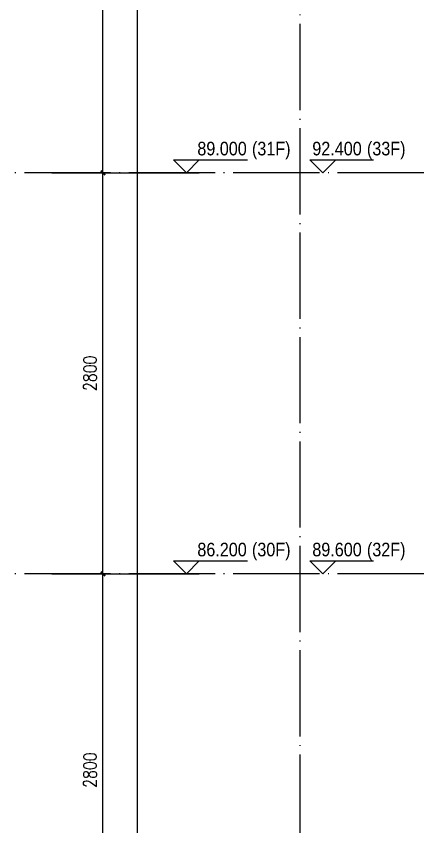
# Model space of a CAD drawing. Extents: x 718358 to 1668613, y -348838 to -159582.
# Drawn here: x 836374 to 838264, y -327083 to -323324 of the extents above; entities that cross this region are included whole.
import ezdxf

# ---------------------------------------------------------------- set-up
doc = ezdxf.new("R2010")
doc.units = 0
doc.header["$LTSCALE"] = 1000
doc.linetypes.add('DOTE', pattern=[2.42, 2, -0.2, 0.02, -0.2])
for name, color, linetype in [('建-尺寸', 73, 'Continuous'), ('建-标高', 3, 'Continuous'), ('建-轴网', 14, 'DOTE')]:
    doc.layers.add(name, color=color, linetype=linetype)
doc.styles.add('_TCH_DIM', font='gt单线西文.shx', dxfattribs={"width": 0.8, "bigfont": 'gt单线中文.shx'})
doc.styles.add('DIM_FONT', font='SIMPLEX.shx', dxfattribs={"width": 0.8, "bigfont": 'GBCBIG.shx'})
doc.dimstyles.new('DIMN20', dxfattribs={"dimscale": 0.2, "dimtxt": 300, "dimasz": 100, "dimexe": 250, "dimexo": 300, "dimgap": 150, "dimtad": 1, "dimdec": 0, "dimzin": 0, "dimdsep": 46, "dimtxsty": 'DIM_FONT', "dimblk": 'ARCHTICK', "dimcen": 0.09, "dimdle": 1, "dimclrt": 7, "dimazin": 2, "dimtfac": 1, "dimtdec": 0, "dimtix": 1, "dimtmove": 2, "dimatfit": 3, "dimldrblk": 'ARCHTICK', "dimfxl": 1, "dimtolj": 1, "dimtzin": 0, "dimarcsym": 0})

# ---------------------------------------------------------------- blocks, each defined once
blk = doc.blocks.new('_ArchTick')
at = {"color": 0, "linetype": 'ByBlock', "const_width": 0.4}
blk.add_lwpolyline([(-0.5, -0.5), (0.5, 0.5)], dxfattribs=at)
blk = doc.blocks.new('*D1290')
at = {"layer": 'Defpoints', "color": 0, "transparency": 16777216}
for p in [(836479.1, -325909.9), (836776.2, -325909.9), (836479.1, -327730.7)]:
    blk.add_point(p, dxfattribs=at)
at = {"layer": '建-尺寸', "color": 0, "lineweight": -2, "transparency": 16777216}
for p, q in [((836539.1, -325909.9), (836826.2, -325909.9)), ((836776.2, -327730.9), (836776.2, -325909.7)), ((836539.1, -327730.7), (836826.2, -327730.7))]:
    blk.add_line(p, q, dxfattribs=at)
at = {"layer": '建-尺寸', "color": 0, "lineweight": -2, "transparency": 16777216, "xscale": 20, "yscale": 20, "zscale": 20}
for p, rotation in [((836776.2, -325909.9), 90), ((836776.2, -327730.7), 270)]:
    blk.add_blockref('_ArchTick', p, dxfattribs=dict(at, rotation=rotation))
at = {"layer": '建-尺寸', "color": 7, "transparency": 16777216, "insert": (836716.2, -326820.3), "char_height": 60, "attachment_point": 5, "rotation": 90, "style": 'DIM_FONT'}
blk.add_mtext('\\A1;2800', dxfattribs=at)
blk = doc.blocks.new('*D1291')
at = {"layer": 'Defpoints', "color": 0, "transparency": 16777216}
for p in [(836479.1, -324050.5), (836776.2, -324050.5), (836479.1, -325909.9)]:
    blk.add_point(p, dxfattribs=at)
at = {"layer": '建-尺寸', "color": 0, "lineweight": -2, "transparency": 16777216}
for p, q in [((836539.1, -324050.5), (836826.2, -324050.5)), ((836776.2, -325910.1), (836776.2, -324050.3)), ((836539.1, -325909.9), (836826.2, -325909.9))]:
    blk.add_line(p, q, dxfattribs=at)
at = {"layer": '建-尺寸', "color": 0, "lineweight": -2, "transparency": 16777216, "xscale": 20, "yscale": 20, "zscale": 20}
for p, rotation in [((836776.2, -324050.5), 90), ((836776.2, -325909.9), 270)]:
    blk.add_blockref('_ArchTick', p, dxfattribs=dict(at, rotation=rotation))
at = {"layer": '建-尺寸', "color": 7, "transparency": 16777216, "insert": (836716.2, -324980.2), "char_height": 60, "attachment_point": 5, "rotation": 90, "style": 'DIM_FONT'}
blk.add_mtext('\\A1;2800', dxfattribs=at)
blk = doc.blocks.new('*D1292')
at = {"layer": 'Defpoints', "color": 0, "transparency": 16777216}
for p in [(836479.1, -322188), (836776.2, -322188), (836479.1, -324050.5)]:
    blk.add_point(p, dxfattribs=at)
at = {"layer": '建-尺寸', "color": 0, "lineweight": -2, "transparency": 16777216}
for p, q in [((836539.1, -322188), (836826.2, -322188)), ((836776.2, -324050.7), (836776.2, -322187.8)), ((836539.1, -324050.5), (836826.2, -324050.5))]:
    blk.add_line(p, q, dxfattribs=at)
at = {"layer": '建-尺寸', "color": 0, "lineweight": -2, "transparency": 16777216, "xscale": 20, "yscale": 20, "zscale": 20}
for p, rotation in [((836776.2, -322188), 90), ((836776.2, -324050.5), 270)]:
    blk.add_blockref('_ArchTick', p, dxfattribs=dict(at, rotation=rotation))
at = {"layer": '建-尺寸', "color": 7, "transparency": 16777216, "insert": (836716.2, -323119.3), "char_height": 60, "attachment_point": 5, "rotation": 90, "style": 'DIM_FONT'}
blk.add_mtext('\\A1;2800', dxfattribs=at)
blk = doc.blocks.new('*D1296')
at = {"layer": 'Defpoints', "color": 0, "transparency": 16777216}
for p in [(836479.1, -322188), (836936.2, -322188), (836479.1, -335030.5)]:
    blk.add_point(p, dxfattribs=at)
at = {"layer": '建-尺寸', "color": 0, "lineweight": -2, "transparency": 16777216}
for p, q in [((836539.1, -322188), (836986.2, -322188)), ((836936.2, -335030.7), (836936.2, -322187.8)), ((836539.1, -335030.5), (836986.2, -335030.5))]:
    blk.add_line(p, q, dxfattribs=at)
at = {"layer": '建-尺寸', "color": 0, "lineweight": -2, "transparency": 16777216, "xscale": 20, "yscale": 20, "zscale": 20}
for p, rotation in [((836936.2, -322188), 90), ((836936.2, -335030.5), 270)]:
    blk.add_blockref('_ArchTick', p, dxfattribs=dict(at, rotation=rotation))
at = {"layer": '建-尺寸', "color": 7, "transparency": 16777216, "insert": (836874.2, -328609.3), "char_height": 60, "attachment_point": 5, "rotation": 90, "style": 'DIM_FONT'}
blk.add_mtext('\\A1;祥各栋立面图', dxfattribs=at)

msp = doc.modelspace()

# ---------------------------------------------------------------- linework, layer by layer
at = {"layer": '建-标高'}
for p, q in [((837162.9, -324050.5), (837102.9, -323990.5)), ((837102.9, -323990.5), (837446.9, -323990.5)), ((837162.9, -324050.5), (837222.9, -323990.5)), ((837795.8, -324050.5), (837735.8, -323990.5)), ((837735.8, -323990.5), (838029.9, -323990.5)), ((837795.8, -324050.5), (837855.8, -323990.5)), ((836799.5, -324050.5), (837222.9, -324050.5)), ((837162.9, -325909.9), (837102.9, -325849.9)), ((837102.9, -325849.9), (837446.9, -325849.9)), ((837162.9, -325909.9), (837222.9, -325849.9)), ((837795.8, -325909.9), (837735.8, -325849.9)), ((837735.8, -325849.9), (838029.9, -325849.9)), ((837795.8, -325909.9), (837855.8, -325849.9)), ((836799.5, -325909.9), (837222.9, -325909.9))]:
    msp.add_line(p, q, dxfattribs=at)
at = {"layer": '建-轴网', "ltscale": 0.2}
for p, q in [((837689.8, -335375.9), (837689.8, -320672.5)), ((838263.6, -324050.5), (834202.6, -324050.5)), ((838263.6, -325909.9), (834202.6, -325909.9))]:
    msp.add_line(p, q, dxfattribs=at)

# ---------------------------------------------------------------- texts
at = {"layer": '建-标高', "style": '_TCH_DIM', "width": 0.888889}
for s, p in [('89.000', (837213.7, -323969.5)), ('(31F)', (837466.9, -323969.5)), ('92.400', (837746.8, -323969.5)), ('(33F)', (838000, -323969.5)), ('86.200', (837213.7, -325828.9)), ('(30F)', (837466.9, -325828.9)), ('89.600', (837746.8, -325828.9)), ('(32F)', (838000, -325828.9))]:
    msp.add_text(s, height=63, dxfattribs=at).set_placement(p)

# ---------------------------------------------------------------- dimensions: what is measured, and where the dimension line sits
at = {"layer": '建-尺寸'}
for p1, p2, distance, text, picture, middle in [((836479.1, -324050.5), (836479.1, -322188), -297, '2800', '*D1292', (836716.2, -323119.3)), ((836479.1, -335030.5), (836479.1, -322188), -457, '祥各栋立面图', '*D1296', (836874.2, -328609.3)), ((836479.1, -325909.9), (836479.1, -324050.5), -297, '2800', '*D1291', (836716.2, -324980.2)), ((836479.1, -327730.7), (836479.1, -325909.9), -297, '2800', '*D1290', (836716.2, -326820.3))]:
    dim = msp.add_aligned_dim(p1=p1, p2=p2, distance=distance, text=text, dimstyle='DIMN20', dxfattribs=at)
    dim.commit()
    dim.dimension.update_dxf_attribs({"geometry": picture, "text_midpoint": middle})

doc.saveas('drawing.dxf')
